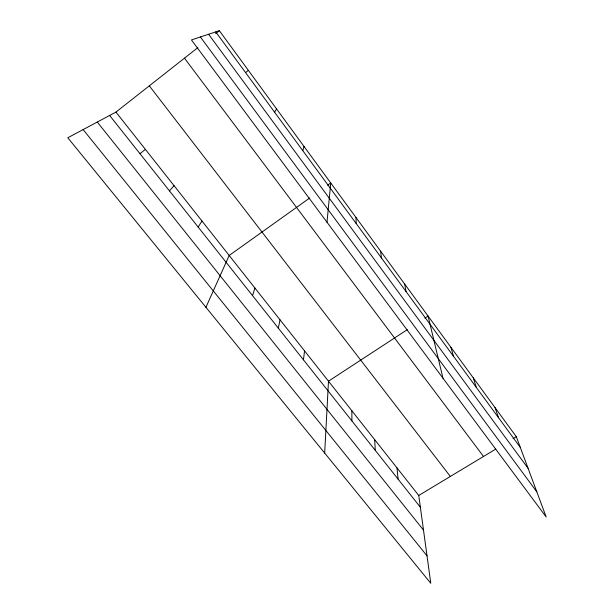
<?xml version="1.0" encoding="UTF-8"?>
<svg xmlns="http://www.w3.org/2000/svg" width="614" height="614" viewBox="0 0 614 614"><rect width="100%" height="100%" fill="white"/><g stroke="black" fill="none" stroke-linecap="round" stroke-linejoin="round"><path stroke-width="0.92" d="M324.676 453.063L328.482 381.179L407.32 329.634M327.001 222.237L330.739 182.972L327.623 185.198M303.454 359.819L304.552 350.886M278.319 328.129L280.038 319.848M302.802 150.691L304.014 146.447M252.546 295.633L254.925 288.058M205.928 307.307L229.183 255.462L309.732 197.969M274.588 112.201L276.569 108.916M198.161 227.065L201.975 221.025M169.456 190.87L174.054 185.674M245.577 72.621L248.355 70.349M139.961 153.684L145.388 149.379M115.939 112.101L418.763 495.467L430.775 583.3L67.801 137.759L115.939 112.101L197.831 47.646M215.644 33.624L219.359 30.7L516.328 436.715L546.199 517.042L191.453 39.941L219.359 30.7M424.888 318.152L428.081 316.064L442.986 378.232M418.763 495.467L495.813 449.064M513.043 438.695L516.328 436.715M83.136 129.585L427.022 555.854M97.281 122.048L423.499 530.097M109.637 115.455L420.375 507.241M149.309 85.83L450.346 476.449M184.469 58.161L483.51 456.478M200.387 36.978L536.828 491.852M208.591 34.269L528.071 468.29M215.729 31.897L520.311 447.437M495.045 407.619L498.568 417.766M473.256 377.833L476.287 387.373M450.945 347.324L453.454 356.227M404.649 284.029L406.054 291.55M380.626 251.195L381.432 257.964M396.974 467.883L398.087 479.143M374.67 439.647L375.269 450.377M355.997 217.517L356.174 223.504M351.845 410.758L351.906 420.92"/></g></svg>
